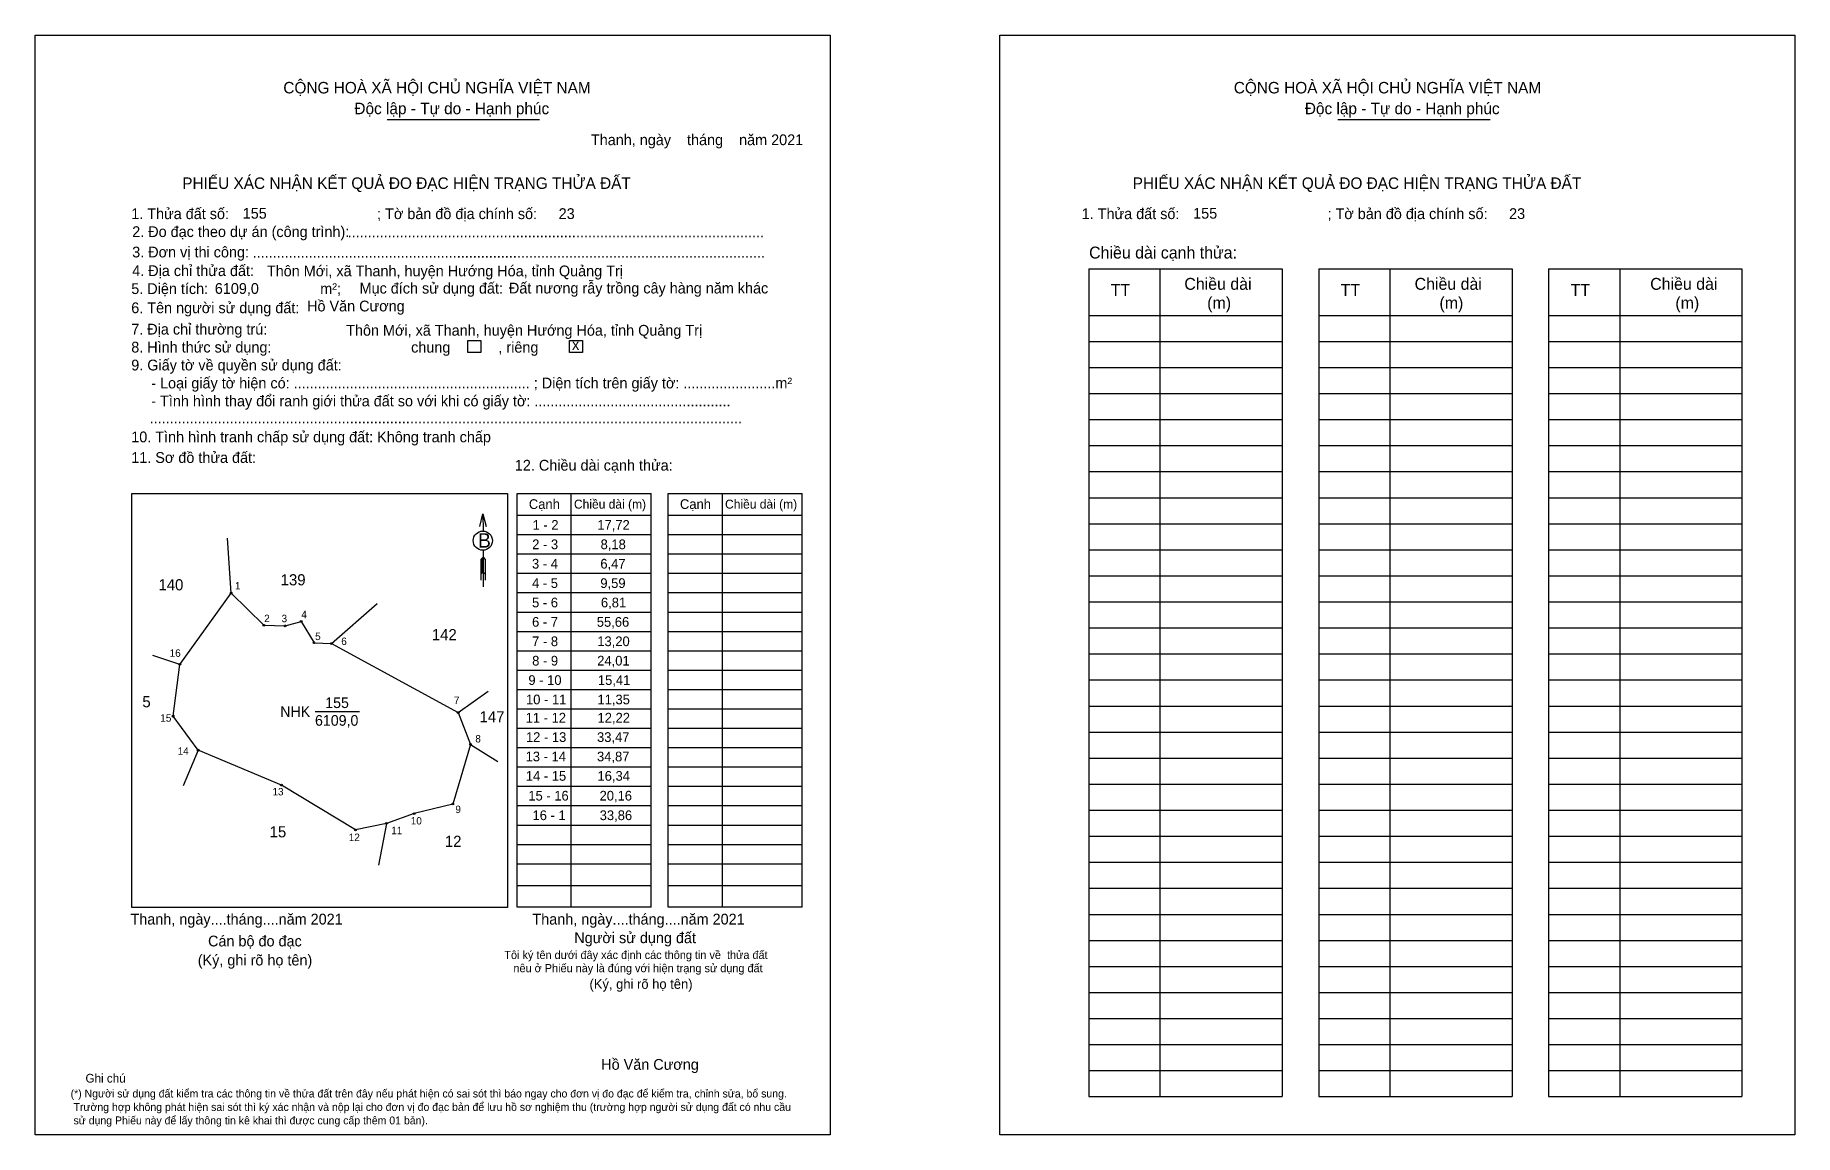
# Model space of a CAD drawing. Extents: x 547392 to 548071, y 1818831 to 1819256.
import ezdxf

# ---------------------------------------------------------------- set-up
doc = ezdxf.new("R2010")
doc.units = 0
for name, color, linetype in [('CanhThua', 7, 'Continuous'), ('kqddKhungInTrang1', 7, 'Continuous'), ('kqddKhungInTrang2', 7, 'Continuous'), ('kqddNoiDung', 7, 'Continuous'), ('kqddTemplate', 7, 'Continuous'), ('Level 1', 7, 'Continuous'), ('MocDinhThua', 7, 'Continuous'), ('NhanDiaChinhThua', 7, 'Continuous'), ('SoHieuDinhThua', 7, 'Continuous')]:
    doc.layers.add(name, color=color, linetype=linetype)

msp = doc.modelspace()

# ---------------------------------------------------------------- linework, layer by layer
at = {"layer": 'CanhThua'}
for p, q in [((547447.66, 1819012.69), (547467.45, 1819040.17)), ((547467.45, 1819040.17), (547480.13, 1819027.79)), ((547488.31, 1819027.54), (547494.54, 1819029.27)), ((547494.54, 1819029.27), (547499.47, 1819021.04)), ((547480.13, 1819027.79), (547488.31, 1819027.54)), ((547499.47, 1819021.04), (547506.27, 1819020.7)), ((547506.27, 1819020.7), (547555.15, 1818994.07)), ((547445.03, 1818992.7), (547447.66, 1819012.69)), ((547454.7, 1818979.53), (547445.03, 1818992.7)), ((547555.15, 1818994.07), (547559.94, 1818981.77)), ((547559.94, 1818981.77), (547553.11, 1818958.75)), ((547486.87, 1818966.07), (547454.7, 1818979.53)), ((547515.5, 1818948.73), (547486.87, 1818966.07)), ((547538.16, 1818955.03), (547527.45, 1818951.28)), ((547553.11, 1818958.75), (547538.16, 1818955.03)), ((547527.45, 1818951.28), (547515.5, 1818948.73))]:
    msp.add_line(p, q, dxfattribs=at)
at = {"layer": 'kqddKhungInTrang1'}
msp.add_lwpolyline([(547391.79, 1819255.68), (547698.84, 1819255.68), (547698.84, 1818830.99), (547391.79, 1818830.99)], close=True, dxfattribs=at)
at = {"layer": 'kqddKhungInTrang2'}
msp.add_lwpolyline([(547764.34, 1819255.68), (548071.39, 1819255.68), (548071.39, 1818830.99), (547764.34, 1818830.99)], close=True, dxfattribs=at)
at = {"layer": 'kqddTemplate'}
for p, q in [((547527.79, 1819223.18), (547586.6, 1819223.18)), ((547894.87, 1819223.18), (547953.67, 1819223.18)), ((547798.71, 1819165.45), (547873.37, 1819165.45)), ((547798.71, 1819165.45), (547798.71, 1818845.74)), ((547826.18, 1819165.45), (547826.18, 1818845.74)), ((547873.37, 1819165.45), (547873.37, 1818845.74)), ((547887.51, 1819165.45), (547887.51, 1818845.74)), ((547887.51, 1819165.45), (547962.17, 1819165.45)), ((547914.99, 1819165.45), (547914.99, 1818845.74)), ((547962.17, 1819165.45), (547962.17, 1818845.74)), ((547976.32, 1819165.45), (547976.32, 1818845.74)), ((547976.32, 1819165.45), (548050.98, 1819165.45)), ((548003.79, 1819165.45), (548003.79, 1818845.74)), ((548050.98, 1819165.45), (548050.98, 1818845.74)), ((547798.71, 1819147.46), (547873.37, 1819147.46)), ((547887.51, 1819147.46), (547962.17, 1819147.46)), ((547976.32, 1819147.46), (548050.98, 1819147.46)), ((547798.71, 1819137.4), (547873.37, 1819137.4)), ((547887.51, 1819137.4), (547962.17, 1819137.4)), ((547976.32, 1819137.4), (548050.98, 1819137.4)), ((547798.71, 1819127.35), (547873.37, 1819127.35)), ((547887.51, 1819127.34), (547962.17, 1819127.34)), ((547976.32, 1819127.34), (548050.98, 1819127.34)), ((547798.71, 1819117.29), (547873.37, 1819117.29)), ((547887.51, 1819117.29), (547962.17, 1819117.29)), ((547976.32, 1819117.29), (548050.98, 1819117.29)), ((547798.71, 1819107.23), (547873.37, 1819107.23)), ((547887.51, 1819107.23), (547962.17, 1819107.23)), ((547976.32, 1819107.23), (548050.98, 1819107.23)), ((547798.71, 1819097.17), (547873.37, 1819097.17)), ((547887.51, 1819097.17), (547962.17, 1819097.17)), ((547976.32, 1819097.17), (548050.98, 1819097.17)), ((547798.71, 1819087.12), (547873.37, 1819087.12)), ((547887.51, 1819087.12), (547962.17, 1819087.12)), ((547976.32, 1819087.11), (548050.98, 1819087.11)), ((547577.91, 1819078.7), (547629.64, 1819078.7)), ((547577.91, 1818918.89), (547577.91, 1819078.7)), ((547598.72, 1819078.7), (547598.72, 1818918.89)), ((547629.64, 1818918.89), (547629.64, 1819078.7)), ((547636.26, 1819078.7), (547687.99, 1819078.7)), ((547636.26, 1818918.89), (547636.26, 1819078.7)), ((547657.07, 1819078.7), (547657.07, 1818918.89)), ((547687.99, 1818918.89), (547687.99, 1819078.7)), ((547798.71, 1819077.06), (547873.37, 1819077.06)), ((547887.51, 1819077.06), (547962.17, 1819077.06)), ((547976.32, 1819077.06), (548050.98, 1819077.06)), ((547564.73, 1819070.85), (547564.75, 1819064.14)), ((547577.91, 1819070.34), (547629.64, 1819070.34)), ((547636.26, 1819070.34), (547687.99, 1819070.34)), ((547577.91, 1819062.85), (547629.64, 1819062.85)), ((547636.26, 1819062.85), (547687.99, 1819062.85)), ((547798.71, 1819067), (547873.37, 1819067)), ((547887.51, 1819067), (547962.17, 1819067)), ((547976.32, 1819067), (548050.98, 1819067)), ((547564.76, 1819056.77), (547564.78, 1819042.66)), ((547798.71, 1819056.94), (547873.37, 1819056.94)), ((547887.51, 1819056.94), (547962.17, 1819056.94)), ((547976.32, 1819056.94), (548050.98, 1819056.94)), ((547564.76, 1819054.06), (547563.9, 1819053.24)), ((547564.76, 1819053.68), (547563.9, 1819052.86)), ((547564.76, 1819053.3), (547563.9, 1819052.47)), ((547563.9, 1819053.24), (547563.9, 1819045.15)), ((547564.76, 1819052.91), (547563.9, 1819052.09)), ((547564.76, 1819052.53), (547563.9, 1819051.71)), ((547564.76, 1819052.15), (547563.9, 1819051.32)), ((547564.77, 1819051.77), (547563.9, 1819050.94)), ((547564.77, 1819051.38), (547563.9, 1819050.56)), ((547564.77, 1819051), (547563.9, 1819050.18)), ((547564.77, 1819050.62), (547563.9, 1819049.79)), ((547564.77, 1819050.24), (547563.9, 1819049.41)), ((547564.77, 1819049.85), (547563.9, 1819049.03)), ((547564.77, 1819049.47), (547563.9, 1819048.64)), ((547564.76, 1819054.06), (547565.64, 1819053.24)), ((547565.64, 1819053.24), (547565.64, 1819045.15)), ((547577.91, 1819055.36), (547629.64, 1819055.36)), ((547636.26, 1819055.36), (547687.99, 1819055.36)), ((547564.77, 1819049.09), (547563.9, 1819048.26)), ((547564.77, 1819048.71), (547563.9, 1819047.88)), ((547564.77, 1819048.32), (547563.9, 1819047.49)), ((547564.77, 1819048.32), (547565.64, 1819047.49)), ((547577.91, 1819047.87), (547629.64, 1819047.87)), ((547636.26, 1819047.87), (547687.99, 1819047.87)), ((547798.71, 1819046.89), (547873.37, 1819046.89)), ((547887.51, 1819046.89), (547962.17, 1819046.89)), ((547976.32, 1819046.89), (548050.98, 1819046.89)), ((547577.91, 1819040.38), (547629.64, 1819040.38)), ((547636.26, 1819040.38), (547687.99, 1819040.38)), ((547798.71, 1819036.83), (547873.37, 1819036.83)), ((547887.51, 1819036.83), (547962.17, 1819036.83)), ((547976.32, 1819036.83), (548050.98, 1819036.83)), ((547577.91, 1819032.89), (547629.64, 1819032.89)), ((547636.26, 1819032.89), (547687.99, 1819032.89)), ((547577.91, 1819025.4), (547629.64, 1819025.4)), ((547636.26, 1819025.4), (547687.99, 1819025.4)), ((547798.71, 1819026.77), (547873.37, 1819026.77)), ((547887.51, 1819026.77), (547962.17, 1819026.77)), ((547976.32, 1819026.77), (548050.98, 1819026.77)), ((547577.91, 1819017.91), (547629.64, 1819017.91)), ((547636.26, 1819017.91), (547687.99, 1819017.91)), ((547798.71, 1819016.71), (547873.37, 1819016.71)), ((547887.51, 1819016.71), (547962.17, 1819016.71)), ((547976.32, 1819016.71), (548050.98, 1819016.71)), ((547577.91, 1819010.42), (547629.64, 1819010.42)), ((547636.26, 1819010.42), (547687.99, 1819010.42)), ((547577.91, 1819002.93), (547629.64, 1819002.93)), ((547636.26, 1819002.93), (547687.99, 1819002.93)), ((547798.71, 1819006.66), (547873.37, 1819006.66)), ((547887.51, 1819006.66), (547962.17, 1819006.66)), ((547976.32, 1819006.66), (548050.98, 1819006.66)), ((547629.64, 1818995.44), (547577.91, 1818995.44)), ((547687.99, 1818995.44), (547636.26, 1818995.44)), ((547798.71, 1818996.6), (547873.37, 1818996.6)), ((547887.51, 1818996.6), (547962.17, 1818996.6)), ((547976.32, 1818996.6), (548050.98, 1818996.6)), ((547629.64, 1818987.95), (547577.91, 1818987.95)), ((547687.99, 1818987.95), (547636.26, 1818987.95)), ((547798.71, 1818986.54), (547873.37, 1818986.54)), ((547887.51, 1818986.54), (547962.17, 1818986.54)), ((547976.32, 1818986.54), (548050.98, 1818986.54)), ((547629.64, 1818980.47), (547577.91, 1818980.47)), ((547687.99, 1818980.47), (547636.26, 1818980.47)), ((547798.71, 1818976.49), (547873.37, 1818976.49)), ((547887.51, 1818976.48), (547962.17, 1818976.48)), ((547976.32, 1818976.48), (548050.98, 1818976.48)), ((547629.64, 1818972.98), (547577.91, 1818972.98)), ((547687.99, 1818972.98), (547636.26, 1818972.98)), ((547629.64, 1818965.49), (547577.91, 1818965.49)), ((547687.99, 1818965.49), (547636.26, 1818965.49)), ((547798.71, 1818966.43), (547873.37, 1818966.43)), ((547887.51, 1818966.43), (547962.17, 1818966.43)), ((547976.32, 1818966.43), (548050.98, 1818966.43)), ((547629.64, 1818958), (547577.91, 1818958)), ((547687.99, 1818958), (547636.26, 1818958)), ((547798.71, 1818956.37), (547873.37, 1818956.37)), ((547887.51, 1818956.37), (547962.17, 1818956.37)), ((547976.32, 1818956.37), (548050.98, 1818956.37)), ((547629.64, 1818950.51), (547577.91, 1818950.51)), ((547687.99, 1818950.51), (547636.26, 1818950.51)), ((547629.64, 1818943.02), (547577.91, 1818943.02)), ((547687.99, 1818943.02), (547636.26, 1818943.02)), ((547798.71, 1818946.31), (547873.37, 1818946.31)), ((547887.51, 1818946.31), (547962.17, 1818946.31)), ((547976.32, 1818946.31), (548050.98, 1818946.31)), ((547629.64, 1818935.53), (547577.91, 1818935.53)), ((547687.99, 1818935.53), (547636.26, 1818935.53)), ((547798.71, 1818936.26), (547873.37, 1818936.26)), ((547887.51, 1818936.26), (547962.17, 1818936.26)), ((547976.32, 1818936.26), (548050.98, 1818936.26)), ((547629.64, 1818927.21), (547577.91, 1818927.21)), ((547687.99, 1818927.21), (547636.26, 1818927.21)), ((547798.71, 1818926.2), (547873.37, 1818926.2)), ((547887.51, 1818926.2), (547962.17, 1818926.2)), ((547976.32, 1818926.2), (548050.98, 1818926.2)), ((547629.64, 1818918.89), (547577.91, 1818918.89)), ((547687.99, 1818918.89), (547636.26, 1818918.89)), ((547798.71, 1818916.14), (547873.37, 1818916.14)), ((547887.51, 1818916.14), (547962.17, 1818916.14)), ((547976.32, 1818916.14), (548050.98, 1818916.14)), ((547798.71, 1818906.08), (547873.37, 1818906.08)), ((547887.51, 1818906.08), (547962.17, 1818906.08)), ((547976.32, 1818906.08), (548050.98, 1818906.08)), ((547798.71, 1818896.03), (547873.37, 1818896.03)), ((547887.51, 1818896.03), (547962.17, 1818896.03)), ((547976.32, 1818896.03), (548050.98, 1818896.03)), ((547798.71, 1818885.97), (547873.37, 1818885.97)), ((547887.51, 1818885.97), (547962.17, 1818885.97)), ((547976.32, 1818885.97), (548050.98, 1818885.97)), ((547798.71, 1818875.91), (547873.37, 1818875.91)), ((547887.51, 1818875.91), (547962.17, 1818875.91)), ((547976.32, 1818875.91), (548050.98, 1818875.91)), ((547798.71, 1818865.86), (547873.37, 1818865.86)), ((547887.51, 1818865.85), (547962.17, 1818865.85)), ((547976.32, 1818865.85), (548050.98, 1818865.85)), ((547798.71, 1818855.8), (547873.37, 1818855.8)), ((547887.51, 1818855.8), (547962.17, 1818855.8)), ((547976.32, 1818855.8), (548050.98, 1818855.8)), ((547798.71, 1818845.74), (547873.37, 1818845.74)), ((547887.51, 1818845.74), (547962.17, 1818845.74)), ((547976.32, 1818845.74), (548050.98, 1818845.74))]:
    msp.add_line(p, q, dxfattribs=at)
for points in [[(547558.91, 1819137.73), (547563.91, 1819137.73), (547563.91, 1819133.08), (547558.91, 1819133.08)], [(547598.21, 1819137.73), (547603.2, 1819137.73), (547603.2, 1819133.08), (547598.21, 1819133.08)], [(547429.15, 1819078.7), (547574.23, 1819078.7), (547574.23, 1818918.74), (547429.15, 1818918.74)]]:
    msp.add_lwpolyline(points, close=True, dxfattribs=at)
msp.add_lwpolyline([(547563.53, 1819065.99), (547564.73, 1819070.85), (547565.96, 1819065.99)], dxfattribs=at)
msp.add_circle((547564.66, 1819060.46), 3.69, dxfattribs=at)
at = {"layer": 'Level 1'}
for p, q in [((547467.45, 1819040.17), (547466.12, 1819061.44)), ((547506.27, 1819020.7), (547523.83, 1819036.25)), ((547447.66, 1819012.69), (547437.25, 1819016.12)), ((547555.15, 1818994.07), (547566.68, 1819002.37)), ((547559.94, 1818981.77), (547570.46, 1818975.23)), ((547454.7, 1818979.53), (547449, 1818965.82)), ((547527.45, 1818951.28), (547524.42, 1818935.12))]:
    msp.add_line(p, q, dxfattribs=at)
at = {"layer": 'MocDinhThua'}
for centre in [(547467.45, 1819040.17), (547494.54, 1819029.27), (547480.13, 1819027.79), (547488.31, 1819027.54), (547499.47, 1819021.04), (547506.27, 1819020.7), (547447.66, 1819012.69), (547445.03, 1818992.7), (547555.15, 1818994.07), (547559.94, 1818981.77), (547454.7, 1818979.53), (547486.87, 1818966.07), (547538.16, 1818955.03), (547553.11, 1818958.75), (547515.5, 1818948.73), (547527.45, 1818951.28)]:
    msp.add_circle(centre, 0.345, dxfattribs=at)
at = {"layer": 'NhanDiaChinhThua'}
msp.add_line((547499.86, 1818994.45), (547517.08, 1818994.45), dxfattribs=at)

# ---------------------------------------------------------------- texts
at = {"layer": 'kqddNoiDung'}
for s, height, p in [('Thanh, ngày    tháng    năm 2021  ', 4.1608, (547606.43, 1819213.21)), ('155', 4.161, (547471.94, 1819184.82)), ('23', 4.161, (547593.97, 1819184.69)), ('155', 4.161, (547839.02, 1819184.82)), ('23', 4.161, (547961.04, 1819184.69)), ('........................................................................................................', 4.16079, (547512.49, 1819177.65)), ('................................................................................................................................', 4.16079, (547475.79, 1819169.76)), ('Thôn Mới, xã Thanh, huyện Hướng Hóa, tỉnh Quảng Trị', 4.1608, (547481.29, 1819162.55)), ('6109,0', 4.161, (547461.16, 1819155.77)), ('Đất nương rẫy trồng cây hàng năm khác', 4.1608, (547574.75, 1819155.93)), ('Hồ Văn Cương', 4.1608, (547496.8, 1819149)), ('Thôn Mới, xã Thanh, huyện Hướng Hóa, tỉnh Quảng Trị', 4.1608, (547511.88, 1819139.62)), ('x', 4.16, (547599.13, 1819134.16)), ('1 - 2', 3.745, (547583.89, 1819064.66)), ('17,72', 3.745, (547608.89, 1819064.66)), ('2 - 3', 3.745, (547583.74, 1819057.17)), ('8,18', 3.745, (547610.16, 1819057.17)), ('3 - 4', 3.745, (547583.66, 1819049.68)), ('6,47', 3.745, (547610.07, 1819049.68)), ('4 - 5', 3.745, (547583.67, 1819042.19)), ('9,59', 3.745, (547610.06, 1819042.19)), ('5 - 6', 3.745, (547583.69, 1819034.7)), ('6,81', 3.745, (547610.29, 1819034.7)), ('6 - 7', 3.745, (547583.69, 1819027.21)), ('55,66', 3.745, (547608.69, 1819027.21)), ('7 - 8', 3.745, (547583.71, 1819019.72)), ('13,20', 3.745, (547608.87, 1819019.72)), ('8 - 9', 3.745, (547583.73, 1819012.23)), ('24,01', 3.745, (547608.85, 1819012.23)), ('9 - 10', 3.745, (547582.27, 1819004.74)), ('15,41', 3.745, (547609.11, 1819004.74)), ('10 - 11', 3.745, (547581.34, 1818997.25)), ('11,35', 3.745, (547608.95, 1818997.25)), ('11 - 12', 3.745, (547581.21, 1818990.21)), ('12,22', 3.745, (547608.98, 1818990.21)), ('12 - 13', 3.745, (547581.33, 1818982.72)), ('33,47', 3.745, (547608.78, 1818982.72)), ('13 - 14', 3.745, (547581.19, 1818975.23)), ('34,87', 3.745, (547608.78, 1818975.23)), ('14 - 15', 3.745, (547581.28, 1818967.74)), ('16,34', 3.745, (547608.96, 1818967.74)), ('15 - 16', 3.745, (547582.25, 1818960.09)), ('20,16', 3.745, (547609.76, 1818960.09)), ('16 - 1', 3.745, (547583.87, 1818952.53)), ('33,86', 3.745, (547609.81, 1818952.53)), ('Thanh, ngày....tháng....năm 2021', 4.1608, (547428.58, 1818912.21)), ('Thanh, ngày....tháng....năm 2021', 4.1608, (547583.83, 1818912.21)), ('Hồ Văn Cương', 4.1608, (547610.41, 1818856.1))]:
    msp.add_text(s, height=height, dxfattribs=at).set_placement(p)
at = {"layer": 'kqddTemplate'}
for s, height, p in [('CỘNG HOÀ XÃ HỘI CHỦ NGHĨA VIỆT NAM', 4.4382, (547487.63, 1819233.19)), ('CỘNG HOÀ XÃ HỘI CHỦ NGHĨA VIỆT NAM', 4.4382, (547854.71, 1819233.19)), ('Độc lập - Tự do - Hạnh phúc', 4.4382, (547515.08, 1819225.17)), ('Độc lập - Tự do - Hạnh phúc', 4.4382, (547882.16, 1819225.17)), ('PHIẾU XÁC NHẬN KẾT QUẢ ĐO ĐẠC HIỆN TRẠNG THỬA ĐẤT', 4.4382, (547448.59, 1819196.31)), ('PHIẾU XÁC NHẬN KẾT QUẢ ĐO ĐẠC HIỆN TRẠNG THỬA ĐẤT', 4.4382, (547815.67, 1819196.31)), ('1. Thửa đất số:                                     ; Tờ bản đồ địa chính số:', 4.1608, (547428.89, 1819184.65)), ('1. Thửa đất số:                                     ; Tờ bản đồ địa chính số:', 4.1608, (547795.97, 1819184.65)), ('2. Đo đạc theo dự án (công trình): ', 4.1608, (547429.26, 1819177.72)), ('3. Đơn vị thi công: ', 4.1608, (547429.26, 1819169.85)), ('Chiều dài cạnh thửa:', 4.5976, (547798.84, 1819169.43)), ('4. Địa chỉ thửa đất:', 4.1608, (547429.26, 1819162.65)), ('5. Diện tích:                            m²; ', 4.1608, (547428.89, 1819155.71)), ('Mục đích sử dụng đất:', 4.1608, (547517.07, 1819155.89)), ('TT', 4.598, (547807.19, 1819154.96)), ('Chiều dài', 4.598, (547835.61, 1819157.34)), ('TT', 4.598, (547896, 1819154.96)), ('Chiều dài', 4.598, (547924.55, 1819157.34)), ('TT', 4.598, (547984.8, 1819154.96)), ('Chiều dài', 4.598, (548015.53, 1819157.34)), ('6. Tên người sử dụng đất:', 4.1608, (547428.89, 1819148.32)), ('(m)', 4.598, (547844.44, 1819150.02)), ('(m)', 4.598, (547934.14, 1819150.02)), ('(m)', 4.598, (548025.26, 1819150.02)), ('7. Địa chỉ thường trú:', 4.1608, (547428.89, 1819140.07)), ('8. Hình thức sử dụng:', 4.1608, (547428.89, 1819133.13)), ('9. Giấy tờ về quyền sử dụng đất:', 4.1608, (547428.89, 1819126.2)), ('chung            , riêng', 4.1608, (547536.98, 1819133.09)), ('     - Loại giấy tờ hiện có: ........................................................... ; Diện tích trên giấy tờ: .......................m²', 4.16079, (547428.89, 1819119.26)), ('     - Tình hình thay đổi ranh giới thửa đất so với khi có giấy tờ: .................................................', 4.16079, (547428.89, 1819112.33)), ('....................................................................................................................................................', 4.16079, (547436.01, 1819105.75)), ('10. Tình hình tranh chấp sử dụng đất: Không tranh chấp', 4.1608, (547428.89, 1819098.46)), ('11. Sơ đồ thửa đất:', 4.1608, (547428.89, 1819090.49)), ('12. Chiều dài cạnh thửa:', 4.1608, (547577.04, 1819087.51)), ('Cạnh', 3.745, (547582.46, 1819072.71)), ('Chiều dài (m)', 3.4673, (547599.88, 1819072.84)), ('Cạnh', 3.745, (547640.81, 1819072.71)), ('Chiều dài (m)', 3.4673, (547658.23, 1819072.84)), ('B', 5.55, (547562.84, 1819057.78)), ('Cán bộ đo đạc', 4.1608, (547458.55, 1818903.75)), ('Người sử dụng đất', 4.1608, (547600.01, 1818905.01)), ('(Ký, ghi rõ họ tên)', 4.1608, (547454.58, 1818896.4)), ('Tôi ký tên dưới đây xác định các thông tin về  thửa đất ', 3.1456, (547572.98, 1818898.9)), ('nêu ở Phiếu này là đúng với hiện trạng sử dụng đất', 3.1456, (547576.49, 1818893.79)), ('(Ký, ghi rõ họ tên)', 3.7447, (547605.87, 1818887.37)), ('Ghi chú', 3.37, (547411.21, 1818851.15)), ('(*) Người sử dụng đất kiểm tra các thông tin về thửa đất trên đây nếu phát hiện có sai sót thì báo ngay cho đơn vị đo đạc để kiểm tra, chỉnh sửa, bổ sung.', 3.03322, (547405.47, 1818845.41)), (' Trường hợp không phát hiện sai sót thì ký xác nhận và nộp lại cho đơn vị đo đạc bản để lưu hồ sơ nghiệm thu (trường hợp người sử dụng đất có nhu cầu', 3.03322, (547405.47, 1818840.22)), (' sử dụng Phiếu này để lấy thông tin kê khai thì được cung cấp thêm 01 bản).', 3.0332, (547405.47, 1818835.03))]:
    msp.add_text(s, height=height, dxfattribs=at).set_placement(p)
at = {"layer": 'NhanDiaChinhThua'}
for s, p in [('NHK', (547486.42, 1818992.4)), ('155', (547503.81, 1818995.82)), ('6109,0', (547499.86, 1818988.99))]:
    msp.add_text(s, height=4.096, dxfattribs=at).set_placement(p)
at = {"layer": 'SoHieuDinhThua'}
for s, height, p in [('140', 4.309, (547439.4, 1819041.27)), ('1', 2.87, (547468.94, 1819041.6)), ('139', 4.309, (547486.6, 1819043.2)), ('2', 2.87, (547480.24, 1819029)), ('3', 2.87, (547486.94, 1819028.96)), ('4', 2.87, (547494.59, 1819030.5)), ('5', 2.87, (547499.91, 1819022.07)), ('6', 2.87, (547510, 1819020.16)), ('142', 4.309, (547544.98, 1819022.01)), ('16', 2.873, (547443.72, 1819015.6)), ('5', 4.31, (547433.18, 1818996.1)), ('7', 2.87, (547553.52, 1818997.37)), ('15', 2.873, (547440.1, 1818990.55)), ('147', 4.309, (547563.42, 1818990.3)), ('8', 2.87, (547561.78, 1818982.52)), ('14', 2.873, (547446.82, 1818977.76)), ('13', 2.873, (547483.43, 1818962.07)), ('9', 2.87, (547554.07, 1818955.24)), ('15', 4.309, (547482.34, 1818945.87)), ('12', 2.873, (547512.9, 1818944.46)), ('11', 2.873, (547529.3, 1818947.08)), ('10', 2.873, (547536.85, 1818950.84)), ('12', 4.309, (547550.02, 1818942.19))]:
    msp.add_text(s, height=height, dxfattribs=at).set_placement(p)

doc.saveas('drawing.dxf')
